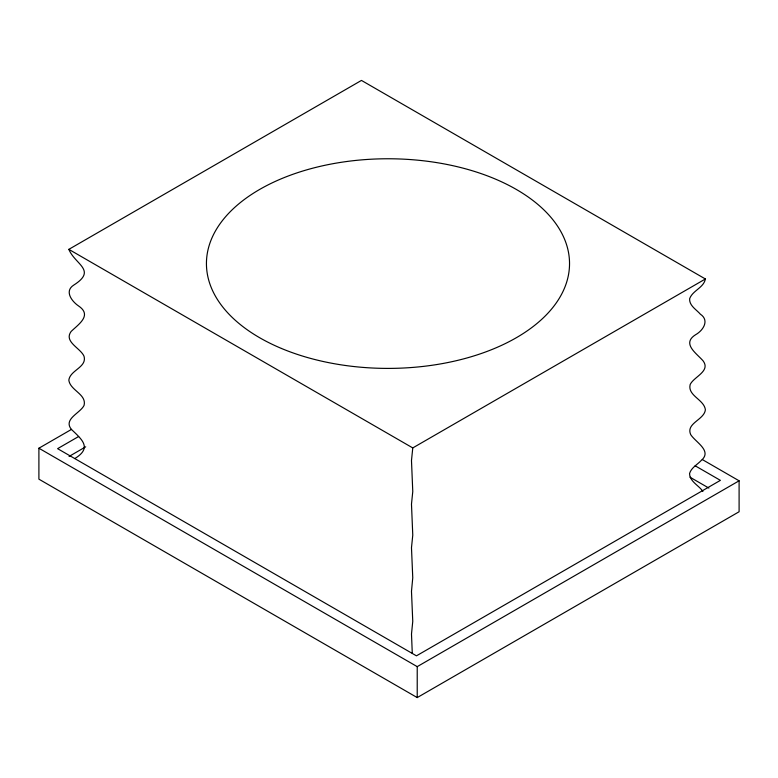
<?xml version="1.0" encoding="UTF-8"?>
<svg xmlns="http://www.w3.org/2000/svg" width="778" height="778" viewBox="0 0 778 778"><rect width="100%" height="100%" fill="white"/><g stroke="black" fill="none" stroke-linecap="round" stroke-linejoin="round"><path stroke-width="1.17" d="M74.814 458.553C92.475 447.758 81.923 439.521 71.304 429.291C63.135 418.934 80.192 413.293 84.063 405.406C86.873 394.183 70.108 390.478 68.843 380.15C70.059 370.124 87.185 367.342 84.024 356.246C80.504 347.999 63.631 341.882 71.051 331.545C78.286 324.455 92.524 315.421 78.646 306.017C71.79 301.397 64.049 291.089 73.871 285.02C97.201 270.141 75.126 264.617 68.843 249.359L361.459 80.416L705.383 278.981L412.768 447.924L411.484 460.537L412.768 491.521L411.484 504.134L412.768 535.118L411.484 547.731L412.758 577.782L411.484 591.329L412.758 621.369L411.494 634.06L412.282 653.394M705.383 278.981C703.72 287.831 692.605 290.457 689.648 298.684C689.075 305.608 696.329 309.518 700.346 314.166C709.76 320.38 703.137 330.543 695.581 334.725C681.314 343.691 696.777 353.475 703.176 360.963C710.722 371.271 693.986 376.659 690.193 384.458C687.266 395.71 704.119 399.435 705.383 409.773C704.226 419.945 685.69 423.164 690.67 434.552C695.435 442.196 712.56 450.851 701.289 460.42C697.321 464.651 691.302 467.656 689.551 473.53C689.697 481.563 698.877 485.414 702.904 491.414M702.32 459.565L739.1 480.804L739.1 511.749L417.222 697.584L38.9 479.16L38.9 448.216L71.508 429.388M78.636 436.516L57.601 448.663L416.444 655.835L720.399 480.357L695.143 465.779M69.057 456.433L85.706 446.825M38.9 448.216L417.222 666.639L739.1 480.804M689.998 477.196L708.865 488.078M68.843 249.359L412.768 447.924M417.222 666.639L417.222 697.584M281.451 348.456A181.546 104.816 0 0 0 568.562 274.41A181.546 104.816 0 0 0 313.933 167.883A181.546 104.816 0 0 0 281.451 348.456"/></g></svg>
